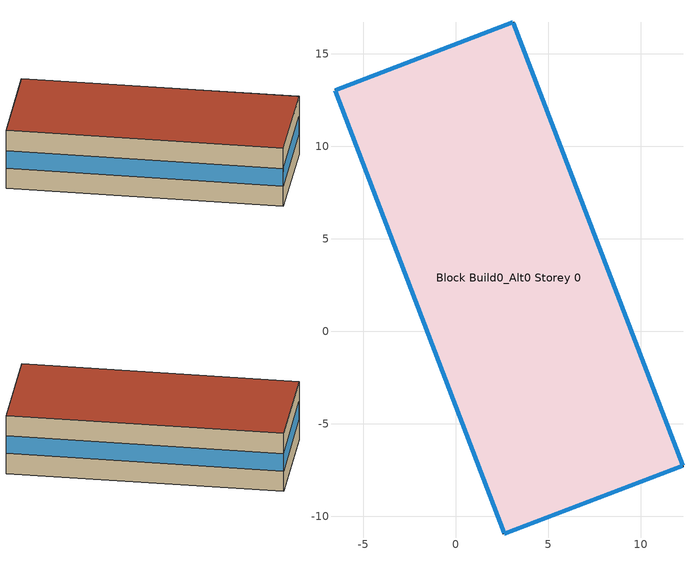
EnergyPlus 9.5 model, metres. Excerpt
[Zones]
Block Build0_Alt0 Storey 0
 floor ground (Project Heated1rstFloor): 3.1,16.69 12.28,-7.25 2.63,-10.93 -6.52,13.01 z0
 wall outside (Project Wall): 3.1,16.69 -6.52,13.01 2.63,-10.93 12.28,-7.25 3.1,16.69 z0:6
 window (Project External Window): 3.09,16.69 -6.52,13.02 / -6.52,13 2.63,-10.92 / 2.64,-10.93 12.28,-7.25 / 12.28,-7.24 3.1,16.68 z2.1:3.9
 roof outside (Project Flat Roof): 12.28,-7.25 3.1,16.69 -6.52,13.01 2.63,-10.93 z6
[Building]
None: North Axis=0; Terrain=Suburbs; Loads Convergence Tolerance Value=0.04; Temperature Convergence Tolerance Value=0.4; Solar Distribution=FullExterior; Maximum Number of Warmup Days=25; Minimum Number of Warmup Days=6
[Site:Location]
WeatherData/USA_CA_San.Francisco.Intl.AP.724940_TMY3.epw: Latitude=37.62; Longitude=-122.4; Time Zone=-8; Elevation=2
[SizingPeriod:DesignDay] Day of Month=21; Humidity Condition Type=Wetbulb; Barometric Pressure=100594; Rain Indicator=No; Snow Indicator=No; Daylight Saving Time Indicator=No; Solar Model Indicator=ASHRAEClearSky
Name | Month | Day Type | Maximum DryBulb Temperature | Daily DryBulb Temperature Range | Wetbulb or DewPoint at Maximum DryBulb | Wind Speed | Wind Direction | Sky Clearness
DENVER_STAPLETON Ann Htg 99.6% Condns DB | 12 | WinterDesignDay | -20 | 0 | -20 | 2.3 | 180 | 0
DENVER_STAPLETON Ann Clg .4% Condns DB=>MWB | 7 | SummerDesignDay | 34.1 | 15.2 | 15.8 | 4 | 120 | 1
[SITE:GROUNDTEMPERATURE:BUILDINGSURFACE]
15, 15, 15, 15, 15, 15, 15, 15, 15, 15, 15, 15
[MATERIAL] Roughness=Rough; Thermal Absorptance=0.9; Solar Absorptance=0.7; Visible Absorptance=0.7
Name | Thickness | Conductivity | Density | Specific Heat
Heated1rstFloor Inertia | 0.1 | 0.9 | 2300 | 1000
Heated1rstFloor Insulation | 0.15 | 0.035 | 150 | 1000
Roof Insulation | 0.3 | 0.03 | 150 | 1000
Wall Inertia | 0.2 | 0.9 | 2300 | 1000
Wall Insulation | 0.2 | 0.03 | 150 | 1000
HeatedZoneIntMass | 0.1 | 0.3 | 600 | 1400
[WINDOWMATERIAL:SIMPLEGLAZINGSYSTEM]
Window: UFactor=1.9; Solar Heat Gain Coefficient=0.7; Visible Transmittance=0.8
[CONSTRUCTION]
Project Wall: Wall Inertia, Wall Insulation
Project Flat Roof: Roof Insulation
Project External Window: Window
Project Heated1rstFloor: Heated1rstFloor Inertia, Heated1rstFloor Insulation
HeatedZoneIntMassObj: HeatedZoneIntMass
[ZONE]
Block Build0_Alt0 Storey 0: Type=1; Multiplier=1; Ceiling Height=autocalculate; Volume=autocalculate; Floor Area=autocalculate; Part of Total Floor Area=Yes
[INTERNALMASS]
Block Build0_Alt0 Storey 0IntMass: Construction=HeatedZoneIntMassObj; Zone or ZoneList=Block Build0_Alt0 Storey 0; Surface Area=1058
[ELECTRICEQUIPMENT]
Block Build0_Alt0 Storey 0Load: Zone or ZoneList=Block Build0_Alt0 Storey 0; Schedule=LoadSchedule; Design Level Calculation Method=Watts/Area; Watts per Zone Floor Area=0.02; Fraction Latent=0; Fraction Radiant=0; Fraction Lost=0; EndUse Subcategory=General
[ZONEINFILTRATION:FLOWCOEFFICIENT]
Block Build0_Alt0 Storey 0Leak: Zone=Block Build0_Alt0 Storey 0; Schedule=AlwaysON; Flow Coefficient=0.0512125; Stack Coefficient=0.078; Pressure Exponent=0.667; Wind Coefficient=0.17; Shelter Factor=0.5
[ZONEVENTILATION:DESIGNFLOWRATE]
Block Build0_Alt0 Storey 0FreeCool: Zone or ZoneList=Block Build0_Alt0 Storey 0; Schedule=AlwaysON; Design Flow Rate Calculation Method=AirChanges/Hour; Air Changes per Hour=4; Ventilation Type=Natural; Fan Pressure Rise=0; Fan Total Efficiency=1; Constant Term Coefficient=1; Temperature Term Coefficient=0; Velocity Term Coefficient=0; Velocity Squared Term Coefficient=0; Minimum Indoor Temperature=26; Maximum Indoor Temperature=100; Delta Temperature=1; Minimum Outdoor Temperature=-100; Maximum Outdoor Temperature=100; Maximum Wind Speed=40
[HVACTEMPLATE:THERMOSTAT]
ResidZone: Constant Heating Setpoint=21; Constant Cooling Setpoint=50
[HVACTEMPLATE:ZONE:IDEALLOADSAIRSYSTEM]
Block Build0_Alt0 Storey 0: Template Thermostat=ResidZone; Maximum Heating Supply Air Temperature=50; Minimum Cooling Supply Air Temperature=13; Maximum Heating Supply Air Humidity Ratio=0.0156; Minimum Cooling Supply Air Humidity Ratio=0.0077; Heating Limit=NoLimit; Maximum Sensible Heating Capacity=13224.4; Cooling Limit=NoLimit; Dehumidification Control Type=ConstantSensibleHeatRatio; Cooling Sensible Heat Ratio=0.7; Dehumidification Setpoint=60; Humidification Control Type=None; Humidification Setpoint=30; Outdoor Air Method=Flow/Area; Outdoor Air Flow Rate per Person=0.007; Outdoor Air Flow Rate per Zone Floor Area=0.0007; Outdoor Air Flow Rate per Zone=0; Demand Controlled Ventilation Type=None; Outdoor Air Economizer Type=NoEconomizer; Heat Recovery Type=None; Sensible Heat Recovery Effectiveness=0; Latent Heat Recovery Effectiveness=0
[ENERGYMANAGEMENTSYSTEM:SENSOR]
Name | OutputVariable or OutputMeter Index Key | OutputVariable or OutputMeter
T0 | Block Build0_Alt0 Storey 0 | Zone Mean Air Temperature
Pow0 | Block Build0_Alt0 Storey 0 IDEAL LOADS AIR SYSTEM | Zone Ideal Loads Supply Air Total Heating Rate
DHWPow | DHW | Water Use Equipment Heating Rate
[ENERGYMANAGEMENTSYSTEM:PROGRAMCALLINGMANAGER]
Average Building Temperature: EndOfZoneTimestepBeforeZoneReporting; AverageZoneTemps
Compute Total Building Heat Pow: EndOfZoneTimestepBeforeZoneReporting; TotZonePow
Compute Total DHW Heat Pow: EndOfZoneTimestepBeforeZoneReporting; prgmDHWPow
[ENERGYMANAGEMENTSYSTEM:PROGRAM]
AverageZoneTemps: SET SumNumerator = T0*Vol0; SET SumDenominator  = Vol0; SET AverageBuildingTemp  = SumNumerator / SumDenominator
TotZonePow: SET TotBuildPow = Pow0
prgmDHWPow: SET TotDHWPow = DHWPow
[ENERGYMANAGEMENTSYSTEM:GLOBALVARIABLE]
AverageBuildingTemp
TotBuildPow
TotDHWPow
[ENERGYMANAGEMENTSYSTEM:OUTPUTVARIABLE] Type of Data in Variable=Averaged; Update Frequency=ZoneTimeStep
Name | EMS Variable
Mean Heated Zones Air Temperature | AverageBuildingTemp
Total Building Heating Power | TotBuildPow
Total DHW Heating Power | TotDHWPow
[ENERGYMANAGEMENTSYSTEM:INTERNALVARIABLE]
Vol0: Internal Data Index Key=Block Build0_Alt0 Storey 0; Internal Data Type=Zone Air Volume
[WATERUSE:EQUIPMENT]
DHW: EndUse Subcategory=General; Peak Flow Rate=2.1733e-09; Flow Rate Fraction Schedule=WaterTaps; Target Temperature Schedule=TargetWaterTemp; Hot Water Supply Temperature Schedule=HotWaterTemp; Cold Water Supply Temperature Schedule=ColdWaterTemp
[SCHEDULE:COMPACT]
AlwaysON: Through: 12/31, For: AllDays, Until: 24:00, 1
HotWaterTemp: Through: 12/31, For: AllDays, Until: 24:00, 55
TargetWaterTemp: Through: 12/31, For: AllDays, Until: 24:00, 37
[SCHEDULE:FILE] Column Number=1; Rows to Skip at Top=0; Number of Hours of Data=8760; Column Separator=Comma; Interpolate to Timestep=No
Name | File
LoadSchedule | /Users/alizad/PycharmProjects/mubes-ubem/examples/ForTest/InputFiles/Building30_winter.txt
Watertaps | /Users/alizad/PycharmProjects/mubes-ubem/examples/ForTest/InputFiles/domestic_hot_water_40_apartments.txt
ColdWaterTemp | /Users/alizad/PycharmProjects/mubes-ubem/examples/ForTest/InputFiles/cold_water_temperature_stockholm.txt
